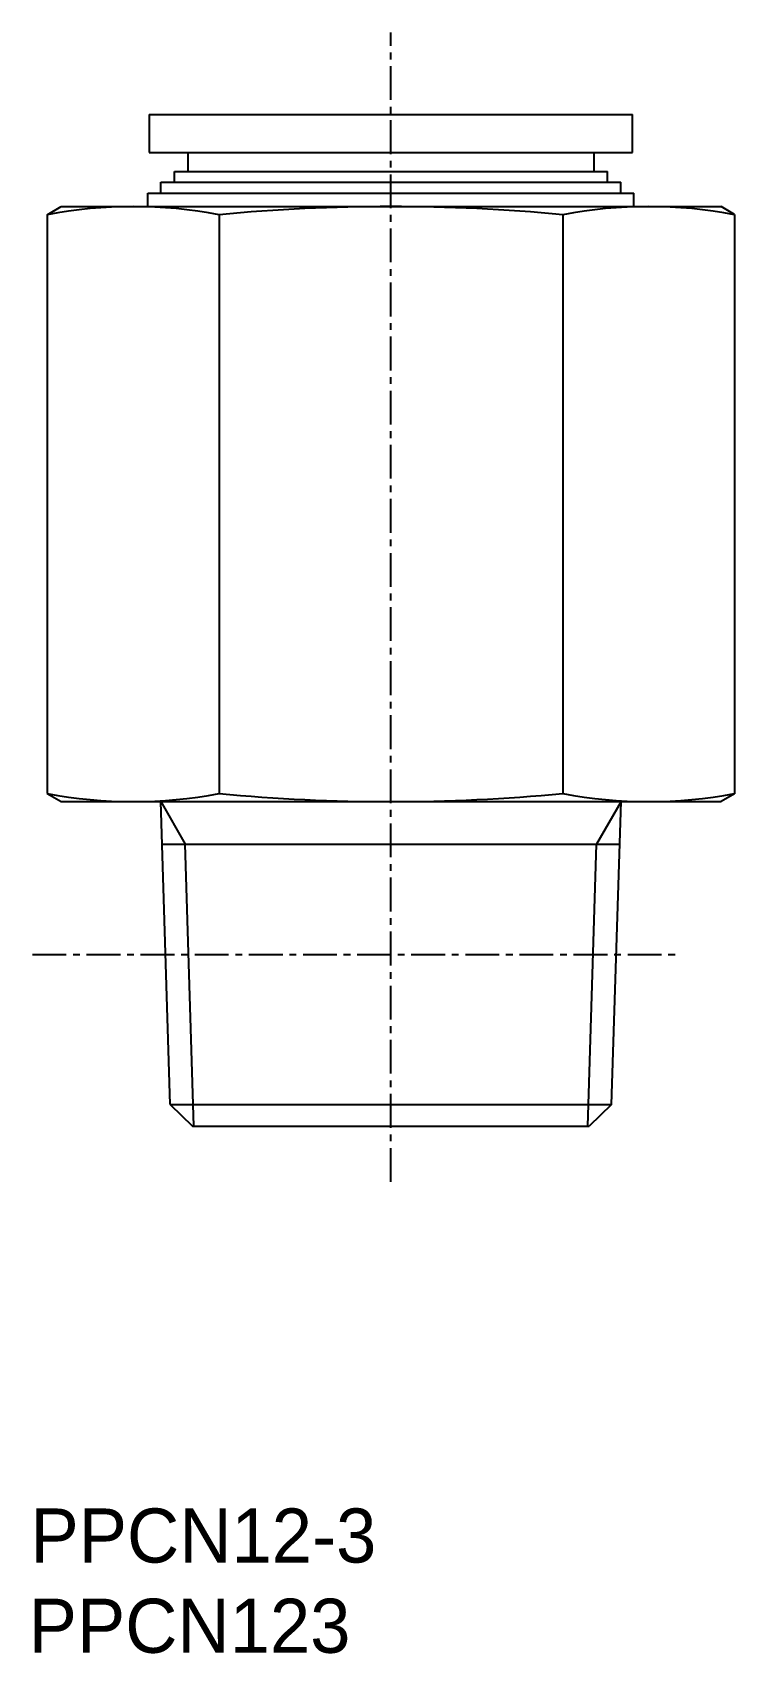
# Model space of a CAD drawing. Extents: x -110.2 to -84.2, y 243.8 to 303.8.
import ezdxf

# ---------------------------------------------------------------- set-up
doc = ezdxf.new("R2010")
doc.units = 0
doc.linetypes.add('CENTER', pattern=[2, 1.25, -0.25, 0.25, -0.25])
doc.layers.get('0').update_dxf_attribs({"linetype": 'CONTINUOUS'})
doc.layers.add('CENTER', color=1, linetype='CENTER')

msp = doc.modelspace()

# ---------------------------------------------------------------- linework, layer by layer
at = {"color": 7, "linetype": 'CONTINUOUS'}
for p, q in [((-105.852, 300.734), (-87.996, 300.734)), ((-105.852, 300.734), (-105.852, 299.334)), ((-104.257, 300.734), (-89.592, 300.734)), ((-103.948, 300.734), (-88.379, 300.734)), ((-103.948, 300.734), (-91.379, 300.734)), ((-99.414, 300.734), (-99.414, 300.734)), ((-96.924, 300.734), (-96.924, 300.735)), ((-87.996, 299.334), (-87.996, 300.734)), ((-105.852, 299.334), (-87.996, 299.334)), ((-104.424, 299.334), (-104.424, 298.634)), ((-89.424, 299.334), (-89.424, 298.634)), ((-104.924, 298.634), (-88.924, 298.634)), ((-104.924, 298.234), (-104.924, 298.634)), ((-88.924, 298.234), (-88.924, 298.634)), ((-105.424, 298.234), (-88.424, 298.234)), ((-105.424, 297.834), (-105.424, 298.234)), ((-88.424, 297.834), (-88.424, 298.234)), ((-109.626, 297.034), (-109.105, 297.334)), ((-109.105, 297.334), (-84.723, 297.334)), ((-105.903, 297.334), (-105.903, 297.834)), ((-105.903, 297.834), (-87.946, 297.834)), ((-105.903, 297.334), (-87.946, 297.334)), ((-87.946, 297.334), (-87.946, 297.834)), ((-84.223, 297.046), (-84.723, 297.334)), ((-109.626, 297.034), (-109.626, 275.635)), ((-103.275, 297.034), (-103.275, 275.635)), ((-90.573, 297.034), (-90.573, 275.635)), ((-84.223, 297.046), (-84.223, 275.623)), ((-109.626, 275.635), (-109.105, 275.334)), ((-109.105, 275.334), (-84.723, 275.334)), ((-105.082, 264.134), (-105.432, 275.334)), ((-88.767, 264.134), (-88.417, 275.334)), ((-84.223, 275.623), (-84.723, 275.334)), ((-105.383, 273.767), (-88.466, 273.767)), ((-105.082, 264.134), (-104.257, 263.334)), ((-105.082, 264.134), (-88.767, 264.134)), ((-88.767, 264.134), (-89.592, 263.334)), ((-104.257, 263.334), (-89.592, 263.334))]:
    msp.add_line(p, q, dxfattribs=at)
at = {"color": 3, "linetype": 'CONTINUOUS'}
for p, q in [((-105.432, 275.334), (-104.527, 273.767)), ((-88.417, 275.334), (-89.322, 273.767)), ((-104.201, 263.334), (-104.527, 273.767)), ((-89.648, 263.334), (-89.322, 273.767))]:
    msp.add_line(p, q, dxfattribs=at)
at = {"color": 7, "linetype": 'CONTINUOUS'}
for centre, radius, start, end in [((-106.451, 280.432), 16.902, 79.1714, 100.8286), ((-96.924, 230.178), 67.157, 84.57359, 95.42641), ((-87.398, 280.432), 16.902, 79.1714, 100.8286), ((-106.451, 292.237), 16.902, 259.1714, 280.8286), ((-96.924, 342.491), 67.157, 264.57359, 275.42641), ((-87.398, 292.237), 16.902, 259.1714, 280.8286)]:
    msp.add_arc(centre, radius, start, end, dxfattribs=at)
at = {"layer": 'CENTER', "color": 1, "linetype": 'CENTER'}
for p, q in [((-96.924, 261.276), (-96.924, 303.774)), ((-110.172, 269.684), (-86.172, 269.684))]:
    msp.add_line(p, q, dxfattribs=at)

# ---------------------------------------------------------------- texts
at = {"color": 7, "linetype": 'CONTINUOUS'}
for s, p in [('PPCN12-3', (-110.245, 247.199)), ('PPCN123', (-110.312, 243.863))]:
    msp.add_text(s, height=2, dxfattribs=at).set_placement(p)

doc.saveas('drawing.dxf')
